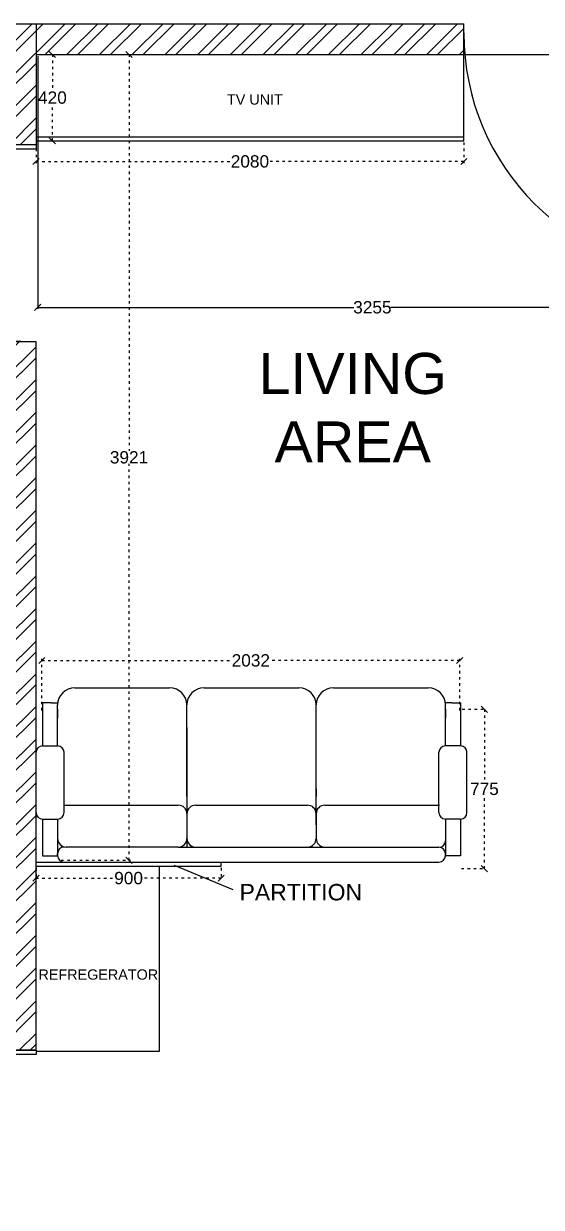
# Model space of a CAD drawing. Header units: millimetres. Extents: x 220712 to 1505573, y -354410 to 241923.
# Drawn here: x 628646 to 631164, y -350281 to -344520 of the extents above; entities that cross this region are included whole.
import ezdxf

# ---------------------------------------------------------------- set-up
doc = ezdxf.new("R2010")
doc.units = ezdxf.units.MM
doc.header["$MEASUREMENT"] = 0
doc.linetypes.add('ACAD_ISO03W100', pattern=[30, 12, -18])
doc.layers.add('Walls', color=253, linetype='Continuous')
doc.layers.add('Words', color=7, linetype='Continuous')
doc.styles.get("Standard").update_dxf_attribs({"font": 'arial.ttf'})
doc.dimstyles.get("Standard").update_dxf_attribs({"dimtxt": 60, "dimasz": 30, "dimexe": 7.75, "dimexo": 8.13, "dimgap": 0.63, "dimtad": 0, "dimtih": 1, "dimtoh": 1, "dimdec": 0, "dimzin": 0, "dimtxsty": 'Standard', "dimblk": 'OBLIQUE', "dimcen": 2.25, "dimclrd": 1, "dimclre": 1, "dimclrt": 1, "dimadec": 0, "dimazin": 0, "dimtfac": 1, "dimtdec": 0, "dimtofl": 0, "dimtmove": 0, "dimatfit": 3, "dimfxl": 1, "dimtolj": 1, "dimtzin": 0, "dimlwd": 30, "dimarcsym": 0})

# ---------------------------------------------------------------- blocks, each defined once
blk = doc.blocks.new('door')
at = {"color": 9, "true_color": 0xc7c8ca}
for p, q in [((873603.6, 225972.1), (872703.6, 225972.1)), ((873603.6, 225952.1), (873603.6, 225972.1)), ((873603.6, 225952.1), (872703.6, 225952.1))]:
    blk.add_line(p, q, dxfattribs=at)
blk.add_arc((873603.6, 225952.1), 900, 90, 180, dxfattribs=at)
blk = doc.blocks.new('F19')
for p, q in [((0.8306, 0.0191), (-0.9094, 0.0191)), ((-1.0094, -0.0109), (-0.9394, -0.0109)), ((-1.0094, -0.1809), (-1.0094, -0.0109)), ((-0.9394, -0.1809), (-0.9394, -0.0098)), ((-0.9394, -0.0109), (-0.9394, -0.0198)), ((0.213, -0.0498), (-0.9094, -0.0498)), ((-0.2985, -0.0498), (-0.387, -0.0498)), ((0.3015, -0.0498), (0.213, -0.0498)), ((0.2606, -0.6059), (0.2606, -0.0509)), ((0.9306, -0.0109), (0.8606, -0.0109)), ((0.8606, -0.0109), (0.8606, -0.0209)), ((0.8606, -0.0906), (0.8606, -0.0109)), ((0.9306, -0.1809), (0.9306, -0.0109)), ((-0.9394, -0.1773), (-0.9394, -0.0798)), ((-0.3394, -0.2054), (-0.3394, -0.0909)), ((0.2606, -0.2054), (0.2606, -0.0909)), ((0.8606, -0.1809), (0.8606, -0.0909)), ((-0.3394, -0.1546), (-0.3394, -0.6409)), ((-1.0394, -0.2109), (-1.0394, -0.4909)), ((-1.0094, -0.1809), (-0.9394, -0.1809)), ((-0.9094, -0.2109), (-0.9094, -0.4909)), ((0.2605, -0.3208), (0.2605, -0.174)), ((0.8306, -0.2109), (0.8306, -0.4909)), ((0.9306, -0.1809), (0.8606, -0.1809)), ((0.9606, -0.2109), (0.9606, -0.4909)), ((-0.3794, -0.2454), (-0.9114, -0.2454)), ((0.2206, -0.2454), (-0.2994, -0.2454)), ((0.829, -0.2454), (0.3006, -0.2454)), ((-0.3395, -0.3208), (-0.3395, -0.2854)), ((0.2606, -0.2854), (0.2606, -0.6409)), ((-1.0094, -0.5209), (-0.9394, -0.5209)), ((-1.0094, -0.7209), (-1.0094, -0.5209)), ((-0.9394, -0.5209), (-0.9394, -0.6909)), ((0.9306, -0.5209), (0.8606, -0.5209)), ((0.8606, -0.5209), (0.8606, -0.6909)), ((0.9306, -0.7209), (0.9306, -0.5209)), ((-0.9394, -0.6059), (-0.9394, -0.7109)), ((-0.9394, -0.6909), (-0.9394, -0.65)), ((-0.3394, -0.6059), (-0.3394, -0.7109)), ((0.2606, -0.6059), (0.2606, -0.7109)), ((0.8606, -0.6909), (0.8606, -0.65)), ((-0.9394, -0.6909), (-0.9394, -0.7109)), ((0.8606, -0.6909), (0.8606, -0.7109)), ((-0.9694, -0.7209), (-1.0094, -0.7209)), ((-0.9694, -0.7209), (-0.9393, -0.7209)), ((0.8906, -0.7209), (0.8605, -0.7209)), ((0.8906, -0.7209), (0.9306, -0.7209)), ((-0.4194, -0.7909), (-0.8594, -0.7909)), ((-0.4194, -0.7909), (-0.8594, -0.7909)), ((0.1806, -0.7909), (-0.2594, -0.7909)), ((0.0266, -0.7909), (0.0266, -0.7909)), ((0.7806, -0.7909), (0.3406, -0.7909))]:
    blk.add_line(p, q)
at = {"linetype": 'Continuous'}
blk.add_line((0.3006, -0.0509), (0.8206, -0.0509), dxfattribs=at)
for centre, radius, start, end in [((-0.9094, -0.0109), 0.03, 90, 180), ((0.8306, -0.0109), 0.03, 360, 90), ((-0.9094, -0.0198), 0.03, 180, 270), ((-0.9094, -0.0798), 0.03, 90, 180), ((-0.3794, -0.0909), 0.04, 0, 90), ((-0.2994, -0.0909), 0.04, 90, 180), ((0.2206, -0.0909), 0.04, 0, 90), ((0.3006, -0.0909), 0.04, 90, 180), ((0.8206, -0.0909), 0.04, 0, 90), ((0.8306, -0.0209), 0.03, 270, 360), ((-1.0094, -0.2109), 0.03, 90, 180), ((-0.9394, -0.2109), 0.03, 0, 90), ((-0.3794, -0.2054), 0.04, 270, 360), ((-0.2994, -0.2054), 0.04, 180, 270), ((0.2206, -0.2054), 0.04, 270, 360), ((0.3006, -0.2054), 0.04, 180, 270), ((0.8606, -0.2109), 0.03, 90, 180), ((0.9306, -0.2109), 0.03, 0, 90), ((-1.0094, -0.4909), 0.03, 180, 270), ((-0.9394, -0.4909), 0.03, 270, 360), ((0.8606, -0.4909), 0.03, 180, 270), ((0.9306, -0.4909), 0.03, 270, 360), ((-0.8594, -0.7109), 0.08, 180, 270), ((-0.4194, -0.7109), 0.08, 270, 360), ((-0.4194, -0.7109), 0.08, 270, 360), ((-0.2594, -0.7109), 0.08, 180, 270), ((0.1806, -0.7109), 0.08, 270, 360), ((0.3406, -0.7109), 0.08, 180, 270), ((0.7806, -0.7109), 0.08, 270, 360)]:
    blk.add_arc(centre, radius, start, end)
blk = doc.blocks.new('A$C5C1B5EFD')
blk.add_blockref('F19', (1.0394, 0.7909))
blk = doc.blocks.new('_Oblique')
at = {"color": 0, "linetype": 'ByBlock', "lineweight": -2}
blk.add_line((-0.5, -0.5), (0.5, 0.5), dxfattribs=at)
blk = doc.blocks.new('*D1866')
at = {"layer": 'Defpoints', "color": 0, "linetype": 'ACAD_ISO03W100', "transparency": 16777216}
for p in [(630770.8, -347857.1), (630886.9, -347857.1), (630766.9, -348632.5)]:
    blk.add_point(p, dxfattribs=at)
at = {"layer": 'Walls', "color": 1, "linetype": 'ACAD_ISO03W100', "lineweight": -2, "transparency": 16777216}
for p, q in [((630778.9, -347857.1), (630894.7, -347857.1)), ((630775.1, -348632.5), (630894.7, -348632.5))]:
    blk.add_line(p, q, dxfattribs=at)
at = {"layer": 'Walls', "color": 1, "linetype": 'ACAD_ISO03W100', "lineweight": 30, "transparency": 16777216}
for p, q in [((630886.9, -347857.1), (630886.9, -348213.7)), ((630886.9, -348632.5), (630886.9, -348276))]:
    blk.add_line(p, q, dxfattribs=at)
at = {"layer": 'Walls', "color": 1, "linetype": 'ACAD_ISO03W100', "lineweight": 30, "transparency": 16777216, "xscale": 30, "yscale": 30, "zscale": 30}
for p, rotation in [((630886.9, -347857.1), 90), ((630886.9, -348632.5), 270)]:
    blk.add_blockref('_Oblique', p, dxfattribs=dict(at, rotation=rotation))
at = {"layer": 'Walls', "color": 1, "linetype": 'ACAD_ISO03W100', "transparency": 16777216, "insert": (630886.9, -348244.8), "char_height": 60, "attachment_point": 5}
blk.add_mtext('\\A1;775', dxfattribs=at)
blk = doc.blocks.new('*D1867')
at = {"layer": 'Defpoints', "color": 0, "linetype": 'ACAD_ISO03W100', "transparency": 16777216}
for p in [(628734.9, -347619.5), (628734.9, -347870.5), (630766.9, -347870.5)]:
    blk.add_point(p, dxfattribs=at)
at = {"layer": 'Walls', "color": 1, "linetype": 'ACAD_ISO03W100', "lineweight": -2, "transparency": 16777216}
for p, q in [((628734.9, -347862.4), (628734.9, -347611.7)), ((630766.9, -347862.4), (630766.9, -347611.7))]:
    blk.add_line(p, q, dxfattribs=at)
at = {"layer": 'Walls', "color": 1, "linetype": 'ACAD_ISO03W100', "lineweight": 30, "transparency": 16777216}
for p, q in [((628734.9, -347619.5), (629660.5, -347619.5)), ((630766.9, -347619.5), (629841.3, -347619.5))]:
    blk.add_line(p, q, dxfattribs=at)
at = {"layer": 'Walls', "color": 1, "linetype": 'ACAD_ISO03W100', "lineweight": 30, "transparency": 16777216, "xscale": 30, "yscale": 30, "zscale": 30, "rotation": 180}
blk.add_blockref('_Oblique', (628734.9, -347619.5), dxfattribs=at)
at = {"layer": 'Walls', "color": 1, "linetype": 'ACAD_ISO03W100', "lineweight": 30, "transparency": 16777216, "xscale": 30, "yscale": 30, "zscale": 30}
blk.add_blockref('_Oblique', (630766.9, -347619.5), dxfattribs=at)
at = {"layer": 'Walls', "color": 1, "linetype": 'ACAD_ISO03W100', "transparency": 16777216, "insert": (629750.9, -347619.5), "char_height": 60, "attachment_point": 5}
blk.add_mtext('\\A1;2032', dxfattribs=at)
blk = doc.blocks.new('*D1868')
at = {"layer": 'Defpoints', "color": 0, "linetype": 'ACAD_ISO03W100', "transparency": 16777216}
for p in [(628706.5, -345090.5), (630786.5, -345090.5), (630786.5, -345191)]:
    blk.add_point(p, dxfattribs=at)
at = {"layer": 'Walls', "color": 1, "linetype": 'ACAD_ISO03W100', "lineweight": -2, "transparency": 16777216}
for p, q in [((628706.5, -345098.63), (628706.5, -345198.75)), ((630786.5, -345098.63), (630786.5, -345198.75))]:
    blk.add_line(p, q, dxfattribs=at)
at = {"layer": 'Walls', "color": 1, "linetype": 'ACAD_ISO03W100', "lineweight": 30, "transparency": 16777216}
for p, q in [((628706.5, -345191), (629655.87, -345191)), ((630786.5, -345191), (629837.13, -345191))]:
    blk.add_line(p, q, dxfattribs=at)
at = {"layer": 'Walls', "color": 1, "linetype": 'ACAD_ISO03W100', "lineweight": 30, "transparency": 16777216, "xscale": 30, "yscale": 30, "zscale": 30, "rotation": 180}
blk.add_blockref('_Oblique', (628706.5, -345191), dxfattribs=at)
at = {"layer": 'Walls', "color": 1, "linetype": 'ACAD_ISO03W100', "lineweight": 30, "transparency": 16777216, "xscale": 30, "yscale": 30, "zscale": 30}
blk.add_blockref('_Oblique', (630786.5, -345191), dxfattribs=at)
at = {"layer": 'Walls', "color": 1, "linetype": 'ACAD_ISO03W100', "transparency": 16777216, "insert": (629746.5, -345191), "char_height": 60, "attachment_point": 5}
blk.add_mtext('\\A1;2080', dxfattribs=at)
blk = doc.blocks.new('*D1869')
at = {"layer": 'Defpoints', "color": 0, "linetype": 'ACAD_ISO03W100', "transparency": 16777216}
for p in [(628706.5, -344670.5), (628786, -344670.5), (628706.5, -345090.5)]:
    blk.add_point(p, dxfattribs=at)
at = {"layer": 'Walls', "color": 1, "linetype": 'ACAD_ISO03W100', "lineweight": -2, "transparency": 16777216}
for p, q in [((628714.6, -344670.5), (628793.8, -344670.5)), ((628714.6, -345090.5), (628793.8, -345090.5))]:
    blk.add_line(p, q, dxfattribs=at)
at = {"layer": 'Walls', "color": 1, "linetype": 'ACAD_ISO03W100', "lineweight": 30, "transparency": 16777216}
for p, q in [((628786, -344670.5), (628786, -344849.2)), ((628786, -345090.5), (628786, -344911.8))]:
    blk.add_line(p, q, dxfattribs=at)
at = {"layer": 'Walls', "color": 1, "linetype": 'ACAD_ISO03W100', "lineweight": 30, "transparency": 16777216, "xscale": 30, "yscale": 30, "zscale": 30}
for p, rotation in [((628786, -344670.5), 90), ((628786, -345090.5), 270)]:
    blk.add_blockref('_Oblique', p, dxfattribs=dict(at, rotation=rotation))
at = {"layer": 'Walls', "color": 1, "linetype": 'ACAD_ISO03W100', "transparency": 16777216, "insert": (628786, -344880.5), "char_height": 60, "attachment_point": 5}
blk.add_mtext('\\A1;420', dxfattribs=at)
blk = doc.blocks.new('*D1885')
at = {"layer": 'Defpoints', "color": 0, "linetype": 'ACAD_ISO03W100', "transparency": 16777216}
for p in [(628706.5, -344670.5), (628820.6, -348591.9), (629158.5, -348591.9)]:
    blk.add_point(p, dxfattribs=at)
at = {"layer": 'Walls', "color": 1, "linetype": 'ACAD_ISO03W100', "lineweight": -2, "transparency": 16777216}
for p, q in [((628714.6, -344670.5), (629166.3, -344670.5)), ((628828.7, -348591.9), (629166.3, -348591.9))]:
    blk.add_line(p, q, dxfattribs=at)
at = {"layer": 'Walls', "color": 1, "linetype": 'ACAD_ISO03W100', "lineweight": 30, "transparency": 16777216}
for p, q in [((629158.5, -344670.5), (629158.5, -346599.9)), ((629158.5, -348591.9), (629158.5, -346662.5))]:
    blk.add_line(p, q, dxfattribs=at)
at = {"layer": 'Walls', "color": 1, "linetype": 'ACAD_ISO03W100', "lineweight": 30, "transparency": 16777216, "xscale": 30, "yscale": 30, "zscale": 30}
for p, rotation in [((629158.5, -344670.5), 90), ((629158.5, -348591.9), 270)]:
    blk.add_blockref('_Oblique', p, dxfattribs=dict(at, rotation=rotation))
at = {"layer": 'Walls', "color": 1, "linetype": 'ACAD_ISO03W100', "transparency": 16777216, "insert": (629158.5, -346631.2), "char_height": 60, "attachment_point": 5}
blk.add_mtext('\\A1;3921', dxfattribs=at)
blk = doc.blocks.new('*D2060')
at = {"layer": 'Defpoints', "color": 0, "linetype": 'ACAD_ISO03W100', "lineweight": -2, "transparency": 16777216}
for p in [(628706.5, -348621.1), (629606.5, -348621.1), (629606.5, -348679)]:
    blk.add_point(p, dxfattribs=at)
at = {"layer": 'Walls', "color": 1, "linetype": 'ACAD_ISO03W100', "lineweight": -2, "transparency": 16777216}
for p, q in [((628706.5, -348629.2), (628706.5, -348686.8)), ((629606.5, -348629.2), (629606.5, -348686.8))]:
    blk.add_line(p, q, dxfattribs=at)
at = {"layer": 'Walls', "color": 1, "linetype": 'ACAD_ISO03W100', "lineweight": 30, "transparency": 16777216}
for p, q in [((628706.5, -348679), (629089.7, -348679)), ((629606.5, -348679), (629223.3, -348679))]:
    blk.add_line(p, q, dxfattribs=at)
at = {"layer": 'Walls', "color": 1, "linetype": 'ACAD_ISO03W100', "lineweight": 30, "transparency": 16777216, "xscale": 30, "yscale": 30, "zscale": 30, "rotation": 180}
blk.add_blockref('_Oblique', (628706.5, -348679), dxfattribs=at)
at = {"layer": 'Walls', "color": 1, "linetype": 'ACAD_ISO03W100', "lineweight": 30, "transparency": 16777216, "xscale": 30, "yscale": 30, "zscale": 30}
blk.add_blockref('_Oblique', (629606.5, -348679), dxfattribs=at)
at = {"layer": 'Walls', "color": 1, "linetype": 'ACAD_ISO03W100', "lineweight": -2, "transparency": 16777216, "insert": (629156.5, -348679), "char_height": 60, "attachment_point": 5}
blk.add_mtext('\\A1;900', dxfattribs=at)
blk = doc.blocks.new('*D2062')
at = {"layer": 'Defpoints', "color": 0, "lineweight": -2, "transparency": 16777216}
for p in [(630786.5, -344670.5), (630786.5, -352554.5), (631337.5, -352554.5)]:
    blk.add_point(p, dxfattribs=at)
at = {"layer": 'Walls', "color": 1, "lineweight": -2, "transparency": 16777216}
for p, q in [((630794.6, -344670.5), (631345.3, -344670.5)), ((630794.6, -352554.5), (631345.3, -352554.5))]:
    blk.add_line(p, q, dxfattribs=at)
at = {"layer": 'Walls', "color": 1, "lineweight": 30, "transparency": 16777216}
for p, q in [((631337.5, -344670.5), (631337.5, -348581.2)), ((631337.5, -352554.5), (631337.5, -348643.8))]:
    blk.add_line(p, q, dxfattribs=at)
at = {"layer": 'Walls', "color": 1, "lineweight": 30, "transparency": 16777216, "xscale": 30, "yscale": 30, "zscale": 30}
for p, rotation in [((631337.5, -344670.5), 90), ((631337.5, -352554.5), 270)]:
    blk.add_blockref('_Oblique', p, dxfattribs=dict(at, rotation=rotation))
at = {"layer": 'Walls', "color": 1, "lineweight": -2, "transparency": 16777216, "insert": (631337.5, -348612.5), "char_height": 60, "attachment_point": 5}
blk.add_mtext('\\A1;7884', dxfattribs=at)
blk = doc.blocks.new('*D2063')
at = {"layer": 'Defpoints', "color": 0, "lineweight": -2, "transparency": 16777216}
for p in [(628714.6, -344670.5), (631969.5, -344670.5), (631969.5, -345901)]:
    blk.add_point(p, dxfattribs=at)
at = {"layer": 'Walls', "color": 1, "lineweight": -2, "transparency": 16777216}
for p, q in [((628714.6, -344678.6), (628714.6, -345908.8)), ((631969.5, -344678.6), (631969.5, -345908.8))]:
    blk.add_line(p, q, dxfattribs=at)
at = {"layer": 'Walls', "color": 1, "lineweight": 30, "transparency": 16777216}
for p, q in [((628714.6, -345901), (630251.6, -345901)), ((631969.5, -345901), (630432.5, -345901))]:
    blk.add_line(p, q, dxfattribs=at)
at = {"layer": 'Walls', "color": 1, "lineweight": 30, "transparency": 16777216, "xscale": 30, "yscale": 30, "zscale": 30, "rotation": 180}
blk.add_blockref('_Oblique', (628714.6, -345901), dxfattribs=at)
at = {"layer": 'Walls', "color": 1, "lineweight": 30, "transparency": 16777216, "xscale": 30, "yscale": 30, "zscale": 30}
blk.add_blockref('_Oblique', (631969.5, -345901), dxfattribs=at)
at = {"layer": 'Walls', "color": 1, "lineweight": -2, "transparency": 16777216, "insert": (630342.1, -345901), "char_height": 60, "attachment_point": 5}
blk.add_mtext('\\A1;3255', dxfattribs=at)

msp = doc.modelspace()

# ---------------------------------------------------------------- hatches: boundary and pattern name
at = {"layer": 'Walls', "linetype": 'ACAD_ISO03W100', "true_color": 0xc7c8ca}
h = msp.add_hatch(dxfattribs=at)
h.set_pattern_fill('ANSI32', color=9, scale=300)
h.paths.add_polyline_path([(625551.5, -349366.5), (625401.5, -349366.5), (625401.5, -351726.5), (625551.5, -351726.5)])
h.paths.add_polyline_path([(628556.5, -349366.5), (625551.5, -349366.5), (625551.5, -349516.5), (628556.5, -349516.5)])
h.paths.add_polyline_path([(625551.5, -351726.5), (625401.5, -351726.5), (625401.5, -352977.5), (625551.5, -352977.5)])
h.paths.add_polyline_path([(626247.5, -352827.5), (625551.5, -352827.5), (625551.5, -352977.5), (626247.5, -352977.5)])
h.paths.add_polyline_path([(628419.5, -352827.5), (627745.5, -352827.5), (627745.5, -352977.5), (628419.5, -352977.5)])
h.paths.add_polyline_path([(628569.5, -352704.5), (628419.5, -352704.5), (628419.5, -354114.5), (628569.5, -354114.5)])
h.paths.add_polyline_path([(629147.5, -352554.5), (628419.5, -352554.5), (628419.5, -352573.5), (628419.5, -352704.5), (628569.5, -352704.5), (629147.5, -352704.5)])
h.paths.add_polyline_path([(632001.5, -354114.5), (628419.5, -354114.5), (628419.5, -354264.5), (632001.5, -354264.5)])
h.paths.add_polyline_path([(632151.5, -353145.5), (632151.5, -352704.5), (632001.5, -352704.5), (632001.5, -354264.5), (632151.5, -354264.5)])
h.paths.add_polyline_path([(632151.5, -352554.5), (631541.5, -352554.5), (631541.5, -352704.5), (632151.5, -352704.5)])
h.paths.add_polyline_path([(632151.5, -351504.5), (631969.5, -351504.5), (631969.5, -352554.5), (632151.5, -352554.5)])
h.paths.add_polyline_path([(632881.5, -354114.5), (632151.5, -354114.5), (632151.5, -354264.5), (632881.5, -354264.5)])
h.paths.add_polyline_path([(635119.5, -354114.5), (634383.5, -354114.5), (634383.5, -354264.5), (635119.5, -354264.5)])
h.paths.add_polyline_path([(635269.5, -350554.5), (635151.5, -350554.5), (635151.5, -354264.5), (635269.5, -354264.5)])
h.paths.add_polyline_path([(635269.5, -350444.5), (632119.5, -350444.5), (632119.5, -350554.5), (632864.5, -350554.5), (635269.5, -350554.5)])
h.paths.add_polyline_path([(634691, -349064.5), (634541, -349064.5), (634541, -350444.5), (634691, -350444.5)])
h.paths.add_polyline_path([(635217.5, -348329.5), (635067.5, -348329.5), (635067.5, -348914.5), (632119.5, -348914.5), (632119.5, -349064.5), (635217.5, -349064.5)])
h.paths.add_polyline_path([(632119.5, -348366.5), (631859.5, -348366.5), (631859.5, -349670.5), (632119.5, -349670.5)])
h.paths.add_polyline_path([(635217.5, -346378.5), (635067.5, -346378.5), (635067.5, -346528.5), (635067.5, -347133.5), (635217.5, -347133.5)])
h.paths.add_polyline_path([(635067.5, -346378.5), (633577.5, -346378.5), (633577.5, -346528.5), (635067.5, -346528.5)])
h.paths.add_polyline_path([(633577.5, -346311.5), (632972.5, -346311.5), (632972.5, -346528.5), (633577.5, -346528.5), (633577.5, -346378.5)])
h.paths.add_polyline_path([(633727.5, -344565.5), (631969.5, -344565.5), (631969.5, -344715.5), (632119.5, -344715.5), (633577.5, -344715.5), (633577.5, -346378.5), (633727.5, -346378.5)])
h.paths.add_polyline_path([(632119.5, -344715.5), (631969.5, -344715.5), (631969.5, -347420.5), (632119.5, -347420.5)])
h.paths.add_polyline_path([(630786.5, -344520.5), (628706.5, -344520.5), (628706.5, -344670.5), (630786.5, -344670.5)])
h.paths.add_polyline_path([(628706.5, -344520.5), (628556.5, -344520.5), (628556.5, -345109.5), (628706.5, -345109.5)])
edge = h.paths.add_edge_path()
edge.add_arc((628706.5, -345109.5), 961, 267.38595, 270, ccw=False)
edge.add_line((628662.7, -346069.5), (628556.5, -346069.5))
edge.add_line((628556.5, -346069.5), (628556.5, -349516.5))
edge.add_line((628556.5, -349516.5), (628706.5, -349516.5))
edge.add_line((628706.5, -349516.5), (628706.5, -346070.5))
h.paths.add_polyline_path([(627669.5, -347673.5), (625655.5, -347673.5), (625655.5, -347823.5), (627669.5, -347823.5)])
h.paths.add_polyline_path([(625977, -347823.5), (625827, -347823.5), (625827, -349366.5), (625977, -349366.5)])
h.paths.add_polyline_path([(624179.5, -344520.5), (624029.5, -344520.5), (624029.5, -347823.5), (624179.5, -347823.5)])
h.paths.add_polyline_path([(627414.5, -344520.5), (624179.5, -344520.5), (624179.5, -344670.5), (627414.5, -344670.5)])
h.paths.add_polyline_path([(628556.5, -344520.5), (627414.5, -344520.5), (627414.5, -344670.5), (628556.5, -344670.5)])
h.paths.add_polyline_path([(628556.5, -344670.5), (627689.5, -344670.5), (627689.5, -344720.5), (628556.5, -344720.5)])
h.paths.add_polyline_path([(627689.5, -344670.5), (627414.5, -344670.5), (627414.5, -344720.5), (627689.5, -344720.5)])

# ---------------------------------------------------------------- linework, layer by layer
at = {"layer": 'Walls', "color": 18, "true_color": 0x000000}
for p, q in [((628556.5, -344520.5), (630786.5, -344520.5)), ((628706.5, -344520.5), (628706.5, -345109.5)), ((630786.5, -344670.5), (630786.5, -344520.5)), ((628706.5, -344670.5), (630786.5, -344670.5)), ((628706.5, -345109.5), (628556.5, -345109.5)), ((628706.5, -346069.5), (628556.5, -346069.5)), ((628706.5, -349516.5), (628706.5, -346069.5)), ((629306.5, -349521.1), (629306.5, -348621.1)), ((629606.5, -348621.1), (629606.5, -348601.1)), ((628556.5, -349516.5), (628706.5, -349516.5))]:
    msp.add_line(p, q, dxfattribs=at)
at = {"layer": 'Walls', "color": 159, "true_color": 0x22346e}
for p, q in [((630786.5, -345090.5), (630786.5, -344670.5)), ((628706.5, -345070.5), (630786.5, -345070.5)), ((628706.5, -345090.5), (630786.5, -345090.5)), ((628706.5, -348601.1), (629606.5, -348601.1)), ((628706.5, -348621.1), (629606.5, -348621.1)), ((628706.5, -349521.1), (629306.5, -349521.1))]:
    msp.add_line(p, q, dxfattribs=at)

# ---------------------------------------------------------------- block references
at = {"color": 18, "true_color": 0x000000}
for p, xscale, yscale, zscale, rotation in [((927408.5, -1486851.7), 1.30755660070057, 1.30755660070057, 1.30755660070057, 90.00000000000001), ((-304108.1, -103842.9), -1.067777777777797, 1.067777777777797, 1.067777777777797, 180), ((-304108.1, -108249.9), -1.067777777777797, 1.067777777777797, 1.067777777777797, 180)]:
    msp.add_blockref('door', p, dxfattribs=dict(at, xscale=xscale, yscale=yscale, zscale=zscale, rotation=rotation))
at = {"xscale": 1047.814385469304, "yscale": 1047.814385469304, "zscale": 1047.814385469304, "rotation": 180}
msp.add_blockref('A$C5C1B5EFD', (630802.2, -347752.3), dxfattribs=at)

# ---------------------------------------------------------------- texts
at = {"color": 7, "attachment_point": 1}
for s, insert, char_height in [('TV UNIT', (629635, -344864.5), 50), ('\\pxqc;LIVING\\PAREA', (630105.3, -346122.7), 200), ('\\pxqc;REFREGERATOR', (628868, -349123), 50)]:
    msp.add_mtext_dynamic_manual_height_columns(s, width=282.386, gutter_width=1213, heights=[0], dxfattribs=dict(at, insert=insert, char_height=char_height))
at = {"layer": 'Words', "color": 0, "insert": (629696, -348707.3), "char_height": 80, "attachment_point": 1}
msp.add_mtext_dynamic_manual_height_columns('PARTITION', width=662.048, gutter_width=866.4, heights=[440.1], dxfattribs=at)

# ---------------------------------------------------------------- dimensions: what is measured, and where the dimension line sits
at = {"layer": 'Walls', "color": 159, "lineweight": -2, "true_color": 0x22346e}
dim = msp.add_linear_dim(base=(631969.5, -345901), p1=(628714.6, -344670.5), p2=(631969.5, -344670.5), dimstyle='Standard', dxfattribs=at)
dim.commit()
dim.dimension.update_dxf_attribs({"geometry": '*D2063', "text_midpoint": (630342.1, -345901)})
at = {"layer": 'Walls', "color": 159, "linetype": 'ACAD_ISO03W100', "true_color": 0x22346e}
for base, p1, p2, angle, picture, middle in [((628786, -344670.5), (628706.5, -345090.5), (628706.5, -344670.5), 90, '*D1869', (628786, -344880.5)), ((629158.5, -348591.9), (628706.5, -344670.5), (628820.6, -348591.9), 90, '*D1885', (629158.5, -346631.2)), ((628734.9, -347619.5), (630766.9, -347870.5), (628734.9, -347870.5), 180, '*D1867', (629750.9, -347619.5)), ((630886.9, -347857.1), (630766.9, -348632.5), (630770.8, -347857.1), 90, '*D1866', (630886.9, -348244.8))]:
    dim = msp.add_linear_dim(base=base, p1=p1, p2=p2, angle=angle, dimstyle='Standard', dxfattribs=at)
    dim.commit()
    dim.dimension.update_dxf_attribs({"geometry": picture, "text_midpoint": middle})
at = {"layer": 'Walls', "color": 159, "lineweight": -2, "true_color": 0x22346e}
dim = msp.add_linear_dim(base=(631337.5, -352554.5), p1=(630786.5, -344670.5), p2=(630786.5, -352554.5), angle=90, dimstyle='Standard', dxfattribs=at)
dim.commit()
dim.dimension.update_dxf_attribs({"geometry": '*D2062', "text_midpoint": (631337.5, -348612.5)})
at = {"layer": 'Walls', "color": 159, "linetype": 'ACAD_ISO03W100', "true_color": 0x22346e}
dim = msp.add_linear_dim(base=(630786.5, -345191), p1=(628706.5, -345090.5), p2=(630786.5, -345090.5), dimstyle='Standard', dxfattribs=at)
dim.commit()
dim.dimension.update_dxf_attribs({"geometry": '*D1868', "text_midpoint": (629746.5, -345191)})
at = {"layer": 'Walls', "color": 159, "linetype": 'ACAD_ISO03W100', "lineweight": -2, "true_color": 0x22346e}
dim = msp.add_linear_dim(base=(629606.5, -348679), p1=(628706.5, -348621.1), p2=(629606.5, -348621.1), dimstyle='Standard', dxfattribs=at)
dim.commit()
dim.dimension.update_dxf_attribs({"geometry": '*D2060', "text_midpoint": (629156.5, -348679), "dimtype": 160})

# ---------------------------------------------------------------- leaders
at = {"layer": 'Walls', "color": 252, "linetype": 'ByBlock', "true_color": 0x939598}
msp.add_leader([(629378.5, -348615.5), (629664, -348733.8)], dimstyle='Standard', override={"dimgap": 0.63, "dimtad": 0}, dxfattribs=at)

doc.saveas('drawing.dxf')
